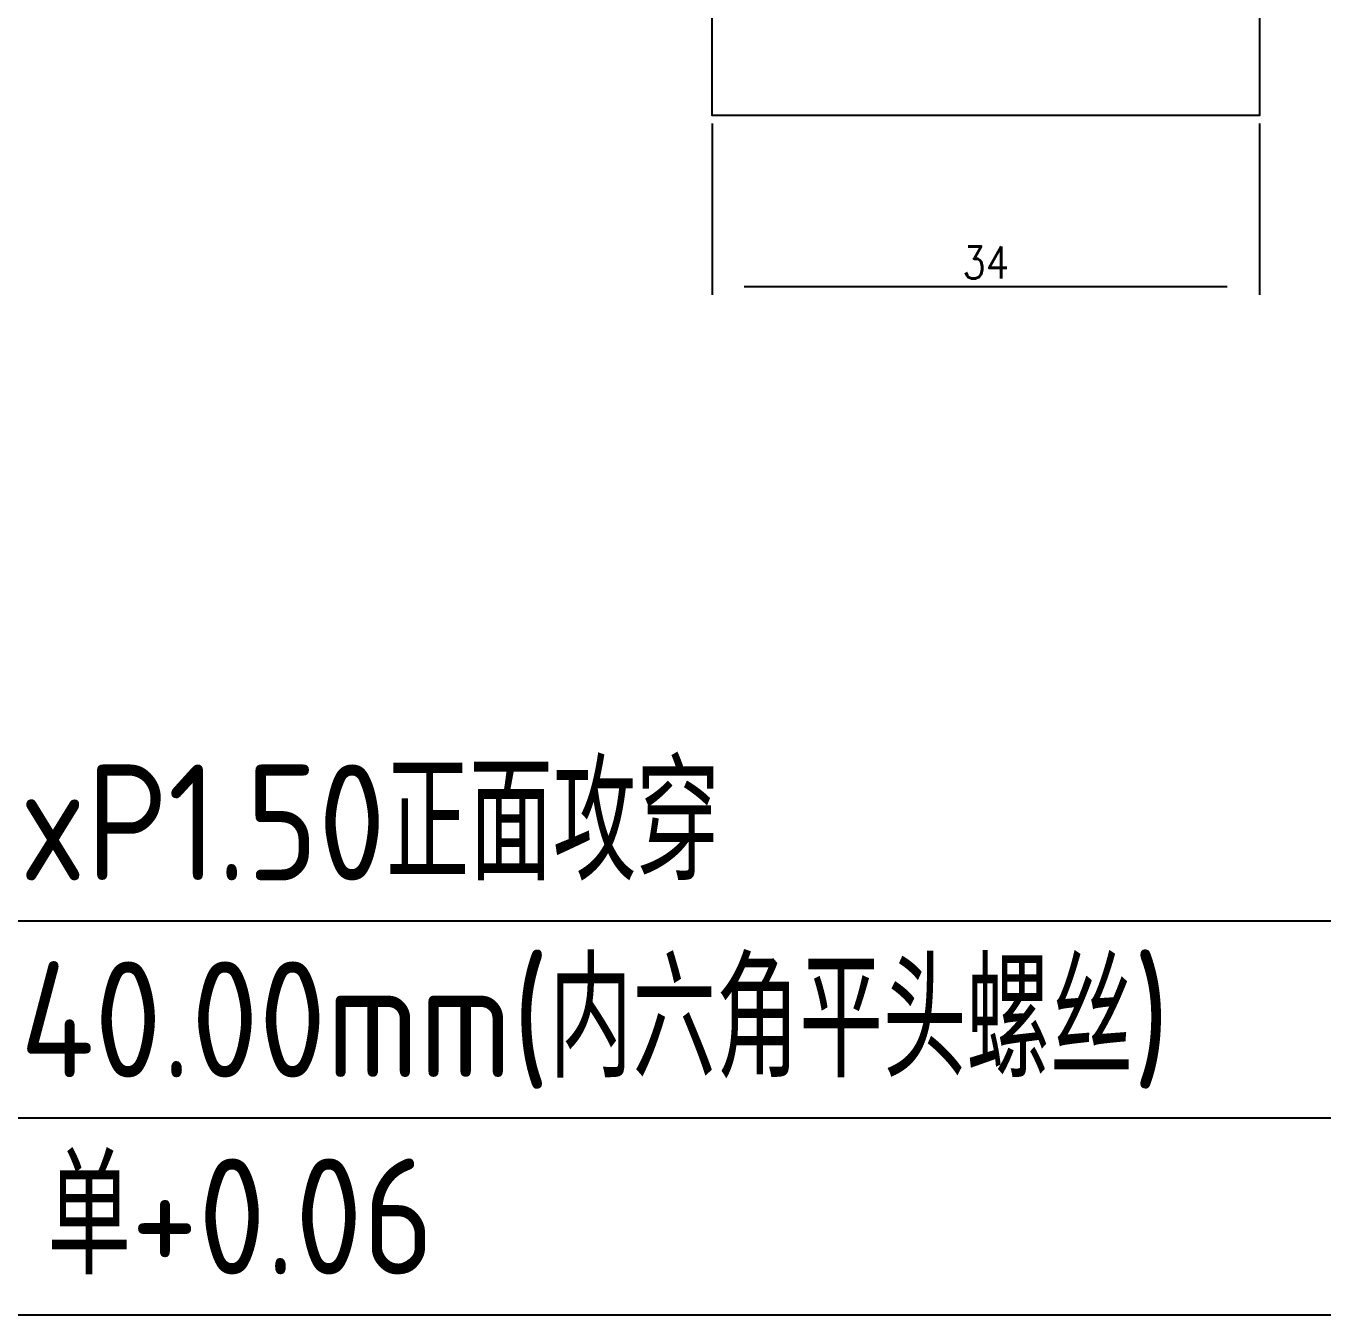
# Model space of a CAD drawing. Header units: millimetres. Extents: x 88508 to 142116, y -5268 to 20283.
# Drawn here: x 98703 to 98784.1, y -2768.1 to -2688 of the extents above; entities that cross this region are included whole.
import ezdxf

# ---------------------------------------------------------------- set-up
doc = ezdxf.new("R2010")
doc.units = ezdxf.units.MM
doc.layers.add('DIM', color=4, linetype='Continuous')
doc.layers.add('TEXT', color=4, linetype='Continuous')
doc.styles.add('gbenor', font='gbenor.shx', dxfattribs={"bigfont": 'gbcbig.shx'})
doc.styles.get("Standard").update_dxf_attribs({"font": 'txt.shx', "width": 0.85, "bigfont": 'ctxt.shx'})
doc.dimstyles.new('T-2-WX', dxfattribs={"dimtxt": 2, "dimasz": 2, "dimexe": 0.5, "dimexo": 0.5, "dimgap": 0.5, "dimtad": 1, "dimtxsty": 'Standard', "dimblk": 'OPEN30', "dimcen": 0, "dimazin": 3, "dimtfac": 1, "dimtmove": 0, "dimatfit": 3, "dimldrblk": 'OPEN30', "dimlwd": -1, "dimlwe": -1})

# ---------------------------------------------------------------- blocks, each defined once
blk = doc.blocks.new('*D10176')
at = {"layer": 'Defpoints', "color": 0}
for p in [(98745.647, -2693.605), (98779.647, -2693.605), (98745.647, -2704.238)]:
    blk.add_point(p, dxfattribs=at)
at = {"layer": 'DIM', "color": 0}
for p, q in [((98745.647, -2694.105), (98745.647, -2704.738)), ((98779.647, -2694.105), (98779.647, -2704.738)), ((98777.647, -2704.238), (98747.647, -2704.238))]:
    blk.add_line(p, q, dxfattribs=at)
at = {"layer": 'DIM', "color": 0, "insert": (98762.647, -2702.738), "char_height": 2, "attachment_point": 5}
blk.add_mtext('34', dxfattribs=at)
blk = doc.blocks.new('_Open30')

msp = doc.modelspace()

# ---------------------------------------------------------------- linework, layer by layer
at = {"layer": 'TEXT', "color": 3}
for p, q in [((98639.738, -2743.642), (98784.082, -2743.642)), ((98639.738, -2755.882), (98784.082, -2755.882)), ((98639.738, -2768.122), (98784.082, -2768.122))]:
    msp.add_line(p, q, dxfattribs=at)
at = {"layer": 'TEXT', "color": 2}
msp.add_lwpolyline([(98745.647, -2683.108), (98719.847, -2683.108), (98719.847, -2626.605), (98779.647, -2626.605), (98779.647, -2693.605), (98745.647, -2693.605)], close=True, dxfattribs=at)

# ---------------------------------------------------------------- texts
at = {"layer": 'TEXT', "color": 4, "style": 'gbenor'}
for s, p in [('M  :1-%%c8.5钻穿M10xP1.50正面攻穿', (98639.738, -2741.122)), ('   ,正面沉头%%C14.00深40.00mm(内六角平头螺丝)', (98639.738, -2753.362))]:
    msp.add_text(s, height=7.2, dxfattribs=at).set_placement(p)
at = {"layer": 'TEXT', "color": 1, "style": 'gbenor'}
msp.add_text('W:1-刀口割直三斜1.50 单+0.06', height=7.2, dxfattribs=at).set_placement((98639.738, -2765.602))

# ---------------------------------------------------------------- dimensions: what is measured, and where the dimension line sits
at = {"layer": 'DIM'}
dim = msp.add_linear_dim(base=(98745.647, -2704.238), p1=(98779.647, -2693.605), p2=(98745.647, -2693.605), dimstyle='T-2-WX', dxfattribs=at)
dim.commit()
dim.dimension.update_dxf_attribs({"geometry": '*D10176', "text_midpoint": (98762.647, -2702.738)})

doc.saveas('drawing.dxf')
